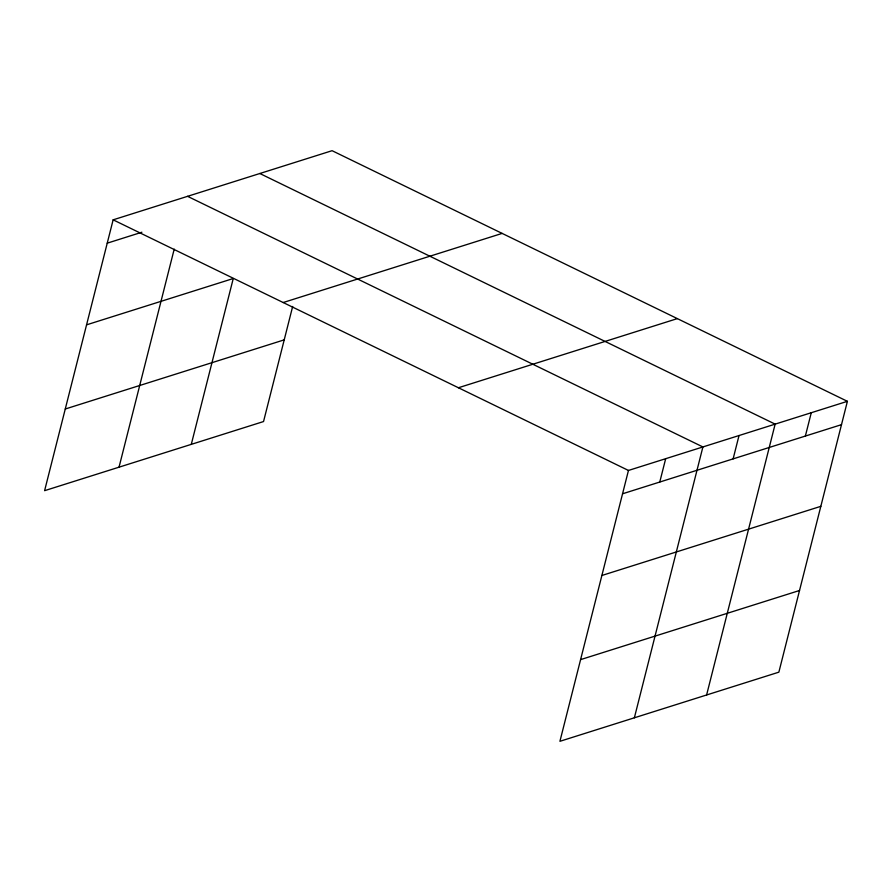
<?xml version="1.0" encoding="UTF-8"?>
<svg xmlns="http://www.w3.org/2000/svg" width="892" height="892" viewBox="0 0 892 892"><rect width="100%" height="100%" fill="white"/><g stroke="black" fill="none" stroke-linecap="round" stroke-linejoin="round"><path stroke-width="1.34" d="M847.4 401.322L628.459 470.452L559.92 741.308L778.861 672.167L847.4 401.322L332.08 150.692L113.139 219.833L44.6 490.678L263.541 421.548L292.665 306.469M119.037 467.174L174.219 249.124M191.289 444.361L233.258 278.527L86.557 324.844M659.768 482.037L665.677 458.7M634.368 717.804L702.896 446.948L187.576 196.329M733.124 458.878L739.022 435.541M706.609 694.979L775.148 424.135L259.828 173.505M805.364 436.065L811.274 412.728M107.23 243.17L141.884 232.221M283.188 302.533L502.129 233.403M65.272 409.004L284.214 339.863M458.399 387.752L677.34 318.611M622.549 493.789L841.49 424.659M601.888 575.474L820.83 506.333M580.592 659.623L799.533 590.493M113.139 219.833L628.459 470.452"/></g></svg>
